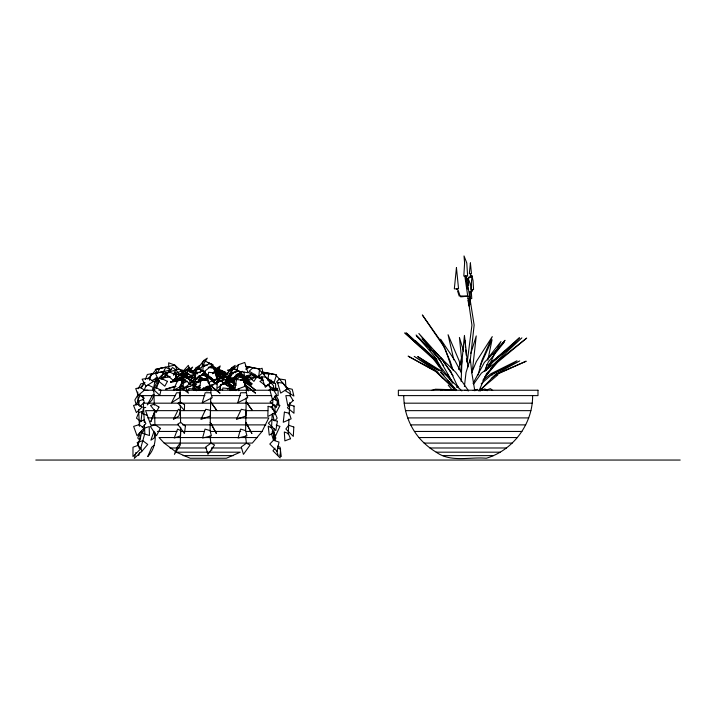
<?xml version="1.0" encoding="UTF-8"?>
<svg xmlns="http://www.w3.org/2000/svg" width="716" height="716" viewBox="0 0 716 716"><rect width="100%" height="100%" fill="white"/><g stroke="black" fill="none" stroke-linecap="round" stroke-linejoin="round"><path stroke-width="1.07" d="M210.083 430.629L205.018 429.09L202.574 438.013L211.399 435.856L210.083 430.629L210.728 397.863M210.835 392.744L205.188 392.753L202.243 402.705L212.187 397.72L210.835 392.744L210.916 388.725L204.669 371.819L197.088 368.078M245.606 430.629L240.54 429.09L238.088 438.013L246.922 435.856L245.606 430.629L246.25 397.863M246.358 392.744L240.71 392.753L237.766 402.705L247.709 397.72L246.358 392.744L246.429 388.725L240.182 371.819L231.76 367.666L226.865 373.949L228.798 375.658L235.179 365.375L231.76 367.666L230.516 370.181M461.14 381.404L461.963 360.864L464.442 335.428L467.995 366.977M274.139 428.687L273.718 438.174L274.291 440.233M274.756 414.734L275.177 405.193M275.4 400.056L275.588 395.957M254.798 374.217L254.708 376.267L247.655 371.917M288.244 434.469L288.978 419.075M289.192 414.68L289.774 402.589M290.087 396.002L290.302 391.598L275.57 374.701L261.966 371.864M271.543 427.694L268.196 426.154L269.261 435.077L273.745 432.92L271.543 427.694L272.214 413.973M272.42 409.606L272.939 399.027L277.602 400.307L276.465 407.44L270.048 401.953L272.939 399.027M273.387 389.817L269.834 389.817L272.519 399.77L276.51 394.785L273.387 389.817L273.584 385.799L258.61 368.892L245.463 366.207M272.429 390.31L272.545 388.197M403.735 395.608C403.788 410.805 409.23 425.841 418.923 437.548C423.854 443.32 429.69 448.261 436.205 452.181C450.928 462.715 469.598 456.719 486.28 458.249C513.22 450.328 532.928 423.693 532.615 395.608M180.208 443.204L177.246 446.972L174.409 454.365L180.271 445.012L180.647 427.201M188.174 378.836L188.362 376.831M202.735 370.879L203.129 366.887L209.931 363.415L213.046 364.677L203.425 372.195M139.316 425.832L139.772 421.67L144.184 419.862L145.876 423.621L142.314 427.318M470.036 362.305L474.144 325.091L466.358 275.991L464.854 276.224L471.942 325.127L467.154 362.744M464.407 386.524L466.027 372.472L470.305 358.797L471.826 372.982L474.824 390.838M472.238 372.132L476.247 335.929L470.842 353.346M460.612 371.541L461.865 361.661L459.421 337.451L463.538 351.153M267.775 380.089L268.733 374.047L262.396 373.17L258.664 376.249L262.244 378.191M188.568 390.712L188.908 388.564L195.728 389.316M192.729 388.743L193.768 382.317M207.219 380.867L208.598 372.284L215.418 373.036L217.968 378.773L207.882 382.621M219.731 389.996L220.591 384.635M220.009 389.746L220.698 385.459M222.542 390.113L222.891 387.974L229.702 388.725L230.552 390.632M238.643 390.739L238.983 388.6M138.609 404.817L139.369 400.745L143.227 399.456L144.077 401.408M154.003 445.397L151.765 447.205L147.756 456.557C153.752 450.597 155.721 442.005 155.238 433.78M461.596 357.678L458.544 369.384M463.252 348.969L463.664 346.795M155.202 432.822L154.173 438.049L150.87 440.197L154.065 431.283M155.587 378.066L153.671 387.714L148.033 384.904M487.829 360.202L492.044 339.742L479.98 366.395M160.742 391.258L159.749 395.357L152.544 388.591L155.775 387.428L160.993 390.229M480.463 390.918L480.982 388.806M485.385 370.852L486.943 364.507M478.163 374.978L481.626 361.079L492.259 336.618L476.382 361.473L471.647 372.794M238.383 364.757L236.772 371.04L247.933 372.732L244.774 362.457L238.383 364.757L230.874 371.049M135.87 452.521L134.295 458.401L141.786 451.223L140.855 447.733L139.173 448.476M138.68 455.564L139.557 452.405M140.721 448.198L144.82 433.475L144.408 424.686M149.59 380.232L151.336 374.092L157.592 372.821M137.893 445.406L132.988 447.223L132.97 456.566L140.336 449.165L137.893 445.406L140.014 438.183L139.745 432.688M156.509 388.197L158.522 382.46L157.171 381.7L152.768 390.48M145.366 379.507L147.344 374.468L152.83 373.573M484.705 371.165L488.258 362.099L504.431 341.953L484.392 362.394L473.052 383.409M487.65 368.382L494.774 353.462M173.558 375.202L175.868 369.823L172.529 367.532L163.803 377.824L170.05 376.679M257.536 437.548L159.024 437.548L164.206 443.088L252.354 443.088L262.047 431.453L268.804 417.911L238.544 417.911M478.906 391.008L486.522 373.618L499.294 360.032L481.394 373.134L473.661 384.053M143.988 390.471L146.171 385.602M194.994 370.181L196.238 367.666L199.657 365.375L193.275 375.658L191.986 374.522M194.224 379.543L195.146 377.681L200.766 380.447M202.019 364.158L203.872 360.434L207.291 358.143L200.91 368.427L198.976 366.717L203.872 360.434L212.294 364.587L218.541 381.494M215.91 370.109L216.832 368.239L220.251 365.957L215.614 373.43M215.453 371.434L216.384 369.563L219.803 367.272L215.74 373.815M217.252 378.003L227.661 385.933L217.252 378.003L218.156 376.115L221.575 373.824L215.194 384.107L213.261 382.398L215.713 379.256M183.162 375.229L181.658 378.164L175.492 375.954M162.756 373.143L165.7 367.532L171.643 369.814M138.215 388.743L140.801 383.901L144.507 382.962M155.408 388.099L159.561 380.581M160.599 378.692L163.203 373.994L175.868 369.823L180.271 375.685M276.528 390.524L277.638 388.582L274.855 387.893M467.324 280.019L469.096 277.011L471.889 275.991L471.719 276.528L470.081 274.855M467.987 280.135C466.725 276.824 474.708 277.405 471.45 275.606L470.725 274.577M181.22 384.698L184.701 379.095M186.437 376.294L187.601 374.423L184.182 376.714M189.722 371.765L192.622 367.093L189.212 369.384L185.534 374.101M197.41 377.26L192.183 385.673L190.25 383.964L195.146 377.681M235.287 375.909L231.814 381.521L229.872 379.811L231.098 378.245M256.838 376.84L253.911 381.386L248.962 376.902M186.232 372.132L185.05 373.931L179.242 375.64L188.353 365.357L190.492 371.828L192.497 372.392M187.413 370.333L189.185 367.639L183.958 371.81L180.11 388.734L180.307 403.019M140.989 388.206L144.892 382.46L140.569 387.544M264.392 374.361L265.627 372.633L272.035 373.886M482.942 380.286L496.233 361.705L521.866 337.88L492.697 362.171L485.779 370.602M485.538 370.637L491.373 362.69L515.78 342.436L491.57 362.242L485.681 370.19M266.397 386.219L267.739 384.456M269.753 381.816L271.095 380.053M274.98 448.171L272.984 450.794L280.108 457.954L280.538 449.138L277.602 448.037M181.121 380.644L182.347 379.068M191.96 373.161L196.238 367.666M212.545 373.743L216.832 368.239L225.263 372.392L225.996 374.387M213.323 373.492L216.384 369.563M216.93 377.69L218.156 376.115L226.578 380.268L230.257 390.211M487.909 358.224L500.976 341.559L495.812 351.484L505.013 340.297L493.136 354.438M152.186 374.37L156.294 369.286L174.829 365.106L183.251 372.776M485.332 370.074L486.746 368.373M488.885 365.804L492.429 361.535L519.431 337.773L505.353 351.538M274.855 420.91L277.173 418.162L274.855 412.55M147.782 379.077L152.114 373.994L170.56 370.047M484.437 377.52L497.441 362.377L526.69 338.086L496.823 361.723M141.383 451.85L147.738 444.457L142.815 440.698L137.168 442.515L139.701 448.118M489.305 365.67L490.782 364.005M492.259 362.332L494.479 359.826L488.616 364.525M490.872 368.337L493.109 365.858M479.863 390.659L495.911 374.012L519.735 360.909L492.823 373.618L481.179 383.821M273.485 440.268L269.807 444.036L277.173 451.42L279.007 442.076L273.485 440.268L271.283 433.055M246.411 368.901L248.497 366.825L259.532 368.991L258.718 377.171L249.222 371.192L252.927 367.729M491.91 375.166L493.539 373.654L516.961 360.792L490.845 373.797L483.291 380.08M242.33 371.273L234.759 378.263L232.673 378.889M472.095 290.517L469.571 292.012L469.571 304.085L470.17 304.085L470.17 292.155M472.721 290.794L470.17 292.468M153.358 391.017L154.933 389.611M468.228 296.871C468.882 295.601 463.109 296.827 460.612 296.827M139.665 406.509L144.498 402.383M241.48 379.784L245.839 378.952L251.576 374.056M480.248 389.772L497.933 374.808M495.749 375.479L497.486 374.083L526.197 361.186L497.262 373.806L491.23 378.531M206.217 390.748L208.58 388.877L203.335 390.533M231.232 390.515L233.595 388.645L229.406 389.969M190.51 379.775L195.754 375.685M199.943 385.342L193.821 390.122L194.403 384.134L201.205 380.661M224.26 373.859L226.005 372.49L222.891 371.228L216.089 374.692M217.682 379.954L224.681 374.495M236.074 383.919L233.452 385.969L234.025 379.981L240.836 376.509L243.941 377.771L240.442 380.5M270.183 427.694L271.838 426.441M161.565 379.355L165.987 376.025M268.455 374.692L269.986 373.537L276.546 374.79L273.906 382.979L267.086 378.191M255.442 376.705L252.408 378.925L246.385 376.419M210.907 443.204L205.734 446.972L207.935 454.356L214.585 445.003L210.907 443.204L209.985 435.981M246.429 443.204L241.256 446.972L243.449 454.356L250.108 445.003L246.429 443.204L245.499 435.981M274.38 404.737L271.015 407.082L276.179 412.568L279.911 405.426L277.101 404.656M268.742 390.238L271.292 388.555M219.311 390.471L221.074 389.325L216.939 390.587M158.147 380.098L154.54 382.281L162.944 374.092L166.756 372.821L164.465 376.285L159.954 379.006M151.89 380.644L157.645 377.368M162.926 372.66L164.725 371.658M262.772 379.829L259.899 381.377L265.582 385.62M233.407 372.642L237.085 370.736M456.387 387.204L458.07 386.336M187.324 381.18L183.43 383.158L182.857 389.155L193.356 380.957L190.241 379.695M215.632 376.016L222.443 372.553L225.549 373.815M176.306 452.181L190.179 458.249L226.381 458.249L240.254 452.181L176.306 452.181L164.206 443.088M440.671 390.578L442.622 389.594L456.414 389.862M231.778 374.933L226.874 377.314L222.255 374.396L228.368 373.143M245.651 369.107L248.371 367.961M243.735 382.38L250.367 379.793L245.839 378.952M196.247 390.426L200.274 388.886M227.455 389.065L230.471 387.911L227.93 382.174L225.003 381.852M183.412 380.518L185.381 379.784M258.431 369.581L262.101 368.266L262.96 373.403M479.72 390.712L484.911 388.877L487.166 390.748M485.233 390.471L490.424 388.645L492.68 390.515M187.162 372.347L185.131 373L187.243 372.445M189.203 371.694L199.71 368.821L189.355 371.89M173.523 380.975L170.462 381.959L175.751 380.563M183.609 378.281L178.517 379.91L183.842 378.567M174.614 386.345L165.432 389.28L176.011 386.497M207.264 377.878L198.09 380.814L207.613 378.308M197.634 382.138L199.674 381.485M204.776 379.856L206.817 379.203M182.526 388.296L176.404 390.247L190.984 386.067L185.578 387.311M221.128 384.465L230.606 381.914L221.316 384.707M431.345 390.506L435.435 389.209L453.013 389.755M233.846 377.574L242.339 374.907L239.296 374.065L236.37 374.602M174.328 373.466L183.708 370.53L179.421 369.295L175.518 369.778M473.204 390.533L477.393 389.325M185.963 378.003L192.076 376.052L186.67 377.296M203.988 380.465L208.213 379.355M225.71 376.893L213.019 380.232L226.516 376.303M206.817 386.738L213.994 384.501L209.672 385.503M246.456 375.757L250.761 374.754L253.858 375.175M183.215 378.845L177.138 380.205L185.963 376.867L191.79 376.016L190.295 377.26L186.25 378.173M165.557 367.201L159.677 368.471L157.484 373.018L155.3 369.384L161.503 368.114M145.724 407.413L143.621 407.851L142.135 413.472L147.165 415.37M173.424 374.629L176.485 374.003L182.204 375.059M460.576 296.003L468.273 296.066M167.687 376.723L169.799 376.41M180.262 378.325L174.874 379.033L177.765 381.691M143.8 390.247L147.827 390.238M467.324 288.136L467.987 288.136M467.951 298.599L469.043 298.599M469.777 298.599L471.755 298.599L470.922 285.487L468.166 278.443L468.747 285.487M143.835 390.238L154.477 390.238M158.916 390.238L270.729 390.238M272.724 390.238L278.094 390.238L278.094 395.608L275.714 395.608M139.262 395.608L175.483 395.608M179.394 395.608L204.946 395.608M211.471 395.608L240.504 395.608M246.519 395.608L271.722 395.608M144.283 403.18L272.277 403.18M404.173 403.18L532.176 403.18M176.933 410.644L145.59 410.644L150.745 424.883L178.427 424.883M180.172 410.644L205.036 410.644M210.441 410.644L239.627 410.644M246.116 410.644L267.793 410.644M405.48 410.644L530.86 410.644M147.756 417.911L237.497 417.911M407.646 417.911L528.703 417.911M182.714 424.883L265.815 424.883M410.635 424.883L525.714 424.883M157.422 431.453L176.941 431.453M181.399 431.453L203.997 431.453M210.423 431.453L240.728 431.453M246.295 431.453L262.047 431.453M414.412 431.453L521.937 431.453M418.923 437.548L517.426 437.548M424.105 443.088L512.244 443.088M169.996 447.983L206.074 447.983M211.587 447.983L241.435 447.983M429.886 447.983L506.463 447.983M436.205 452.181L500.144 452.181M183.063 455.618L233.497 455.618M442.962 455.618L493.387 455.618M35.8 460.048L680.2 460.048M464.586 390.283L467.888 390.623M221.566 380.098L223.508 380.312M226.435 380.635L228.377 380.849L230.928 386.586M244.371 385.915L246.322 386.13L248.443 390.909M193.938 381.243L199.782 381.888M199.88 389.54L206.7 390.283M202.861 364.766L207.148 365.321M230.749 371.998L236.11 372.687M215.82 372.571L220.116 373.134M215.373 373.895L217.521 374.173M195.235 371.998L200.596 372.687M232.691 377.717L238.052 378.415M217.145 380.447L220.367 380.867M194.143 382.013L198.43 382.568M183.171 381.046L187.458 381.601M255.889 377.842L244.433 376.151L244.04 371.962M237.077 369.51L233.38 368.955L227.384 370.199L229.084 371.174M229.442 373.313L232.664 373.815M253.33 376.84L262.763 378.37M184.021 373.475L189.865 374.54M450.632 384.206L447.956 380.241M202.154 365.867L204.194 366.315M208.258 367.21L215.382 368.776L210.012 366.288M230.042 373.099L233.094 373.77M236.155 374.441L243.27 376.007L237.9 373.519M223.258 375.47L228.35 376.589M233.058 378.961L236.11 379.632M244.245 381.422L246.286 381.87L240.916 379.382M220.77 376.348L227.894 377.914L222.524 375.426M194.528 373.099L197.58 373.77L194.519 372.947M201.644 374.665L207.756 376.007L202.386 373.519M197.67 377.064L200.722 377.735L198.932 376.902M216.438 381.547L218.478 381.995M193.436 383.114L195.468 383.561M182.464 382.147L184.495 382.595M188.568 383.49L190.608 383.937M192.64 384.385L194.671 384.832M190.492 371.828L195.128 373.072M201.679 374.88L205.769 375.981L201.509 374.817M232.718 380.16L234.848 380.805M182.947 374.987L191.324 377.636M276.197 425.152L279.947 426.36L275.651 435.704L272.152 431.605M195.262 372.374L196.819 373M277.459 446.113L280.072 447.196L281.254 456.54L279.84 455.063M193.007 383.812L194.797 384.644M236.647 374.45L243.198 377.681L247.978 390.614M217.315 370.029L224.806 373.716M189.212 369.384L196.694 373.072M186.992 378.093L192.604 380.858L196.282 390.811M278.39 383.024L276.51 382.058L279.294 378.97L285.398 379.856L285.917 386.9M238.356 371.004L235.976 369.742L237.497 371.121M210.468 363.773L208.088 362.511L209.609 363.889M222.971 372.902L220.591 371.64L222.882 373.716M202.834 371.004L200.453 369.742L201.984 371.121M200.945 380.599L199.361 379.757L200.892 381.136M257.142 376.804L263.452 380.294M267.856 378.809L273.503 382.067M439.123 370.816L414.206 356.398L437.029 371.497L442.64 378.343M437.002 369.501L417.732 356.55L442.497 371.738L461.82 390.9M231.93 380.957L234.588 382.774M235.904 385.315L226.381 377.994L235.94 385.217M235.913 390.65L228.162 384.546L236.011 390.354M210.244 390.399L205.814 386.721M200.158 390.032L194.188 385.136L201.178 390.247M166.873 375.354L161.879 371.908L155.408 373.179L158.916 381.36M140.819 395.841L144.417 398.329M239.788 373.197L248.363 379.176L239.189 371.685M242.805 379.059L251.379 385.038L238.983 375.605L240.513 376.983M228.288 376.168L230.865 377.959M211.9 365.965L220.474 371.944L211.301 364.453M225.263 375.694L232.986 381.073L227.142 376.312M226.184 381.646L234.759 387.625L222.372 378.191L223.893 379.57M204.266 373.197L212.84 379.176L204.499 372.365M198.95 376.115L204.955 380.294L199.138 375.444M207.461 386.201L211.748 389.191L208.419 386.47M194.779 384.036L188.389 378.791L196.614 384.814M198.207 386.425L199.925 387.625M236.083 390.542L230.212 385.817L236.45 390.354M194.689 378.531L184.477 370.995L186.572 369.725L193.15 373.179L195.137 378.164M234.329 390.327L229.764 387.141L232.906 389.943M204.651 388.117L207.989 390.829M226.766 374.307L221.047 370.315L222.569 371.702M228.431 375.667L230.937 377.708M198.278 386.175L199.952 387.544M228.726 377.556L234.687 382.487M202.798 380.106L199.209 377.815L201.867 380.277M207.04 386.989L211.301 390.515M436.787 359.343L434.361 357.257L436.456 359.844M174.069 371.908L177.299 374.692M203.371 387.66L205.734 389.764M436.85 360.13L415.486 340.888L428.696 354.017M420.328 347.027L404.782 332.877L433.377 359.02L442.148 370.548M226.838 376.67L230.158 379.749M454.239 388.332L435.838 371.183L408.129 356.138L435.659 371.443L455.913 390.65M433.708 358.922L406.375 332.949L434.675 359.074L453.004 383.024M426.512 345.864L416.372 335.885L426.468 345.989M429.636 348.934L431.193 350.473M431.032 356.335L434.138 359.423M435.695 360.971L439.212 365.178M429.573 349.104L431.13 350.652M440.85 372.168L443.938 375.354M430.755 347.296L422.207 338.444L440.179 360.506M433.86 350.518L443.186 360.175M440.492 372.177L455.985 389.504M448.252 385.181L451.76 389.459M273.566 388.126L275.812 390.918M437.619 364.068L438.971 365.822M437.771 364.068L439.078 365.822M443.437 344.933L422.333 314.959L444.994 348.227M468.595 390.936L455.725 372.302L440.474 357.526L450.794 371.828L458.285 387.866M441.316 362.153L437.718 356.729L416.112 334.972L435.104 357.078L439.928 365.76M442.506 363.961L443.705 365.769M453.067 375.775L442.228 359.396L418.851 333.477L439.731 359.915L452.727 382.639M449.102 369.205L451.465 372.821M451.134 384.045L454.105 388.761M450.015 378.191L452.718 382.854M276.099 395.769L278.435 399.904L278.837 404.88L274.863 395.93M447.375 374.012L451.483 381.726M177.174 369.59L174.829 365.106L168.645 362.824L168.878 368.991M461.534 373.251L454.982 360.685L440.626 339.232L450.033 360.927L453.058 370.19M268.545 384.626L270.899 389.495M459.976 295.753L458.276 290.49M459.278 296.2L457.524 290.857M469.061 306.036L467.995 300.29M227.097 377.368L231.501 389.307M225.54 375.703L230.686 389.638M205.778 387.804L206.879 390.784M198.735 376.518L200.57 381.494M203.147 388.457L203.881 390.453M445.343 349.256L451.993 368.812M276.537 450.239L278.041 455.125M460.164 364.972L459.117 360.739L448.073 334.73L453.846 359.888M272.644 413.49L274.067 420.578M468.828 301.713L469.329 304.336M465.642 276.063L467.62 289.139M211.551 448.225L211.811 450.23M464.899 340.261L465.552 347.743M465.74 349.882L466.205 355.226M466.483 358.439L466.76 361.643M137.732 392.028L138.385 405.22M138.6 409.615L139.414 426.101M143.075 396.118L143.281 400.512M143.379 402.705L144.31 422.494M153.842 390.927L154.307 405.211M154.45 409.606L154.951 424.991M180.334 405.22L180.584 422.798M210.486 410.358L210.423 415.969L200.928 419.415L205.769 409.275L210.486 410.358M246.009 410.358L245.937 415.969L236.45 419.415L241.292 409.275L246.009 410.358M294.07 406.106L293.972 413.248L287.411 407.762L289.667 404.835L294.07 406.106M180.692 430.629L180.548 435.856L174.212 438.013L177.595 429.09L180.692 430.629M268.124 406.339L267.829 416.479L274.595 413.043L272.528 407.431L268.124 406.339M184.567 404.88L184.379 410.375L178.06 403.251L180.289 401.962L184.567 404.88M182.034 380.268L181.739 386.005L173.379 390.238L177.989 379.516L182.034 380.268M293.811 427.04L293.309 436.393L285.881 429.009L288.682 425.241L293.811 427.04M464.612 262.996L463.816 276.099L467.62 276.099L466.787 262.996L464.031 255.952L464.612 262.996M471.593 280.708L471.021 289.497L473.562 289.497L473.052 280.708L472.023 275.991L471.593 280.708M195.495 374.119L194.913 380.106L205.411 371.908L202.297 370.646L195.495 374.119M217.413 382.568L216.832 388.555L227.33 380.366L224.215 379.104L217.413 382.568M231.017 374.119L230.436 380.106L240.934 371.908L237.819 370.646L231.017 374.119M456.441 267.721L454.329 288.861L458.562 288.861L456.441 267.721M470.403 262.978L469.347 273.557L471.459 273.557L470.403 262.978M284.404 412.148L283.259 422.288L291.117 418.842L289.264 413.23L284.404 412.148M142.117 411.467L140.971 421.608L136.488 418.18L138.752 412.559L142.117 411.467M185.417 426.127L184.451 433.52L177.675 424.185L180.575 422.368L185.417 426.127M180.164 392.753L179.421 397.729L171.536 402.714L176.592 392.753L180.164 392.753M200.972 379.516L199.245 390.238L210.334 386.005L207.792 380.268L200.972 379.516M236.495 379.516L234.767 390.238L245.856 386.005L243.306 380.268L236.495 379.516M277.405 421.241L275.821 430.585L268.419 423.21L271.946 419.433L277.405 421.241M141.849 431.283L139.942 440.206L137.749 438.058L139.745 432.831L141.849 431.283M154.781 411.458L150.834 421.608L154.781 411.458M180.405 410.358L178.884 415.978L173.442 419.415L178.454 409.275L180.405 410.358M275.767 438.04L275.078 440.188L272.698 431.274L273.96 432.813L275.767 438.04M176.342 375.354L174.265 381.351L165.092 373.179L169.531 371.908L176.342 375.354M153.976 394.946L152.078 399.922L147.308 404.898L152.544 394.946L153.976 394.946M140.032 394.946L136.201 404.898L134.894 399.931L137.875 394.955L140.032 394.946M144.569 428.123L142.394 433.35L149.465 435.489L149.196 426.575L144.569 428.123M456.531 289.103L457.193 289.058L456.531 289.103M158.961 407.073L156.151 412.568L150.521 405.444L154.271 404.155L158.961 407.073M160.348 428.32L156.491 435.713L150.306 426.378L154.933 424.561L160.348 428.32M167.454 381.351L164.814 386.21L156.195 379.167L160.832 378.272L167.454 381.351M287.259 388.117L285.586 390.918L293.882 396.046L292.244 389.271L287.259 388.117M270.496 382.308L268.026 385.119L275.714 390.238L275.579 383.463L270.496 382.308M143.871 428.329L137.016 435.722L133.641 426.387L139.343 424.57L143.871 428.329M185.426 370.637L173.388 380.098L185.426 370.637M142.144 407.082L136.371 412.586L133.543 405.453L138.331 404.164L142.144 407.082M293.184 400.593L287.76 405.569L285.854 395.626L290.105 395.626L293.184 400.593M180.897 385.244L179.528 386.407L188.433 393.165L186.035 388.036L180.897 385.244M270.388 383.078L265.332 387.302L261.421 376.589L266.101 377.341L270.388 383.078M144.337 390.238L138.17 395.375L135.736 388.6L140.658 387.437L144.337 390.238M175.178 379.041L170.838 382.371L183.484 379.435L182.159 378.191L175.178 379.041M153.573 381.351L145.975 386.219L142.108 379.176L148.463 378.281L153.573 381.351M287.295 388.886L280.699 393.111L277.459 382.398L282.936 383.15L287.295 388.886M290.526 438.729L284.861 440.877L284.333 431.963L288.288 433.502L290.526 438.729M182.983 376.088L180.53 376.983L190.51 384.018L189.203 379.158L182.983 376.088M537.985 390.238L398.365 390.238L398.365 395.608L537.985 395.608L537.985 390.238M185.283 375.238L179.009 374.003L179.161 374.844L191.843 378.155L185.283 375.238M243.646 376.974L241.766 376.088L252.175 384.018L243.646 376.974M246.662 382.836L244.774 381.95L255.182 389.88L246.662 382.836M215.758 369.742L213.878 368.856L224.287 376.786L215.758 369.742M208.132 376.974L206.244 376.088L216.653 384.018L208.132 376.974M247.208 386.398L245.14 385.235L255.549 393.165L247.208 386.398M211.685 386.398L209.627 385.235L220.027 393.165L211.685 386.398M247.163 403.242L246.17 401.953L252.283 410.366L247.163 403.242M211.641 403.242L210.647 401.953L216.76 410.366L211.641 403.242M247.942 426.127L245.767 422.368L251.907 433.511L247.942 426.127M212.428 426.127L210.253 422.368L216.384 433.511L212.428 426.127"/></g></svg>
